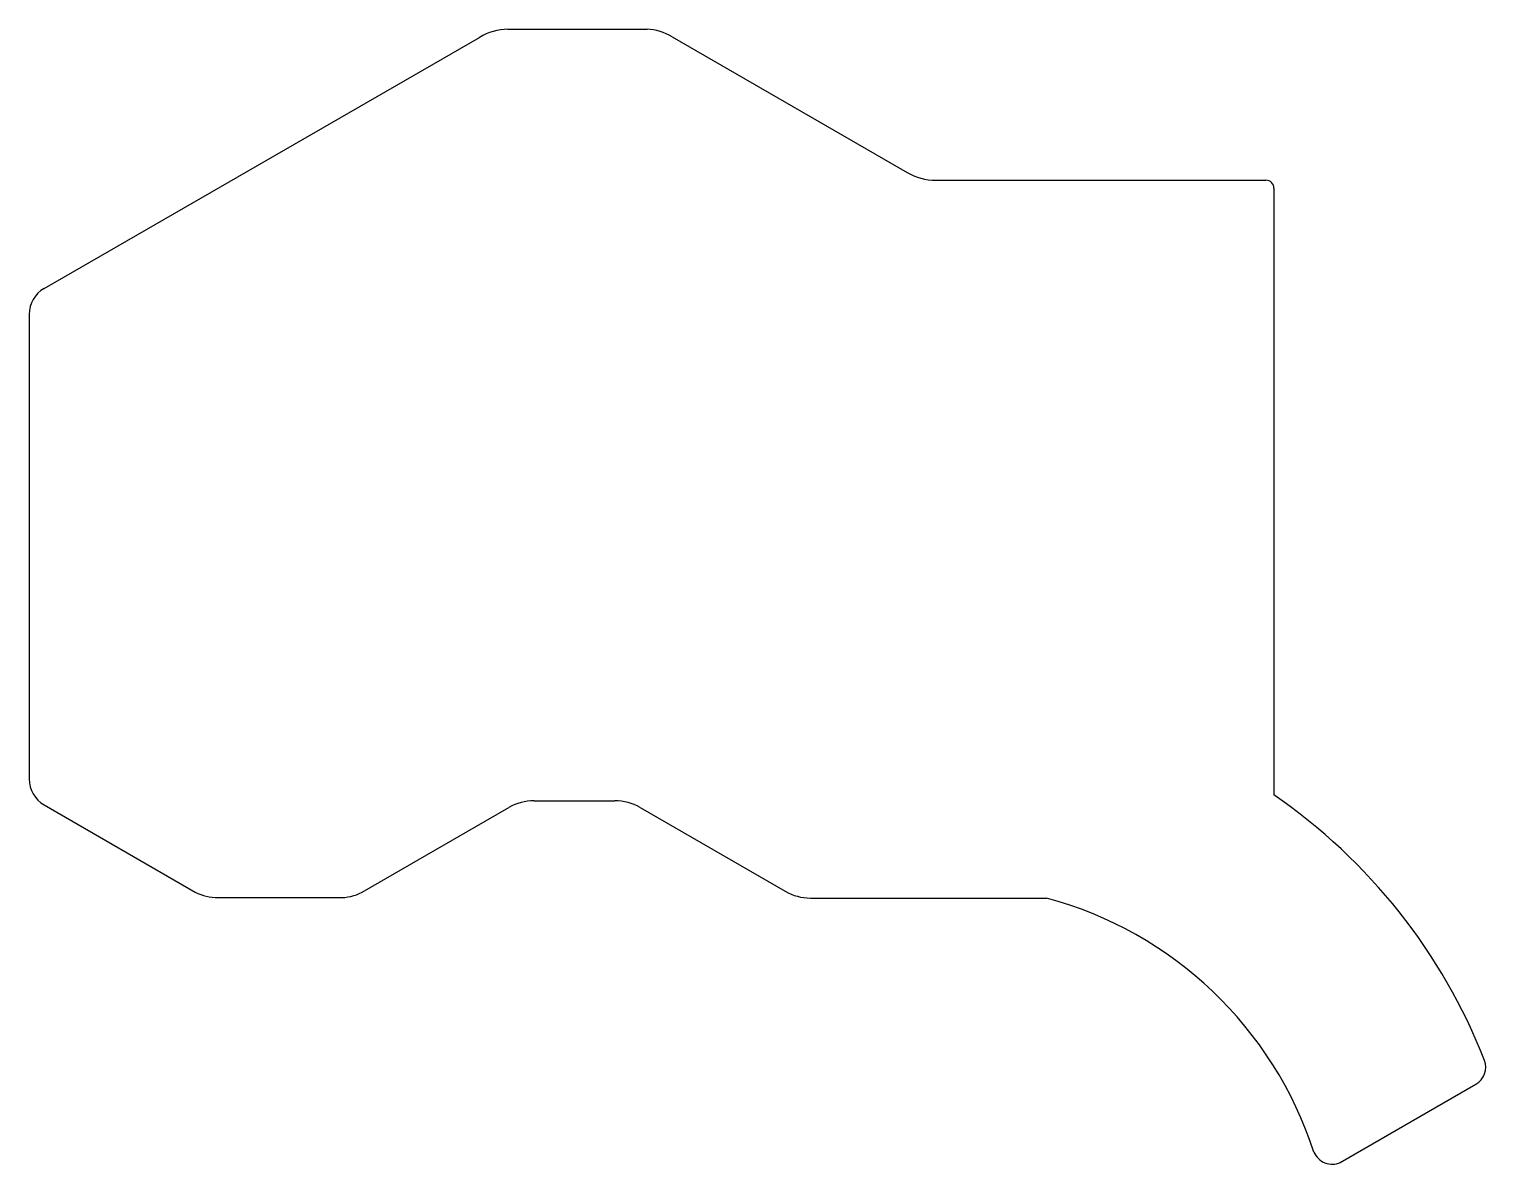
# Model space of a CAD drawing. Extents: x 10 to 172, y 162 to 288.
import ezdxf

# ---------------------------------------------------------------- set-up
doc = ezdxf.new("R2010")
doc.units = 0
doc.layers.add('Layer_1', color=7, linetype='CONTINUOUS')

msp = doc.modelspace()

# ---------------------------------------------------------------- linework, layer by layer
at = {"layer": 'Layer_1', "color": 1}
for points in [[(63.5213, 288.4414), (78.9645, 288.4414)], [(12.0482, 259.6632), (60.359, 287.527)], [(81.7585, 287.60574), (107.8443, 272.5283)], [(111.01676, 271.67994), (147.6715, 271.6774)], [(148.5605, 270.7884), (148.55542, 203.43776)], [(10.3845, 256.7803), (10.3845, 205.2183)], [(66.4296, 202.7926), (75.4085, 202.7926)], [(12.0482, 202.33794), (28.8249, 192.658)], [(47.3288, 192.6326), (63.63306, 202.04584)], [(78.2025, 202.0433), (94.3061, 192.7469)], [(31.3395, 192.05856), (44.7761, 192.04332)], [(97.1001, 192.00014), (123.3129, 191.9976)], [(155.92396, 162.64028), (170.976, 171.322)]]:
    msp.add_lwpolyline(points, dxfattribs=at)
for points in [[(63.5213, 288.4414), (62.40534, 288.419098), (61.314965, 288.103094), (60.360016, 287.525222)], [(81.7585, 287.604216), (80.904771, 288.096548), (79.948244, 288.383593), (78.9645, 288.44267)], [(107.8443, 272.5283), (108.809628, 271.970997), (109.90465, 271.677619), (111.0193, 271.677654)], [(148.300118, 271.417018), (148.133398, 271.583738), (147.907277, 271.6774), (147.6715, 271.6774)], [(148.5605, 270.7884), (148.5605, 271.024177), (148.466838, 271.250298), (148.300118, 271.417018)], [(12.049216, 259.6632), (11.019094, 259.068677), (10.38448, 257.969673), (10.3845, 256.7803)], [(10.3845, 205.2183), (10.384508, 204.029333), (11.018927, 202.930718), (12.048708, 202.336416)], [(66.4296, 202.7926), (65.448602, 202.792601), (64.48489, 202.53435), (63.635346, 202.043808)], [(78.2025, 202.0433), (77.352942, 202.533527), (76.389352, 202.791594), (75.4085, 202.791584)], [(171.93739, 173.972744), (167.256843, 185.90565), (159.114719, 196.166211), (148.557452, 203.435728)], [(94.3061, 192.7469), (95.155559, 192.256376), (96.119185, 191.998125), (97.1001, 191.998108)], [(28.8249, 192.658), (29.604356, 192.263264), (30.465791, 192.057564), (31.3395, 192.057544)], [(44.777116, 192.042304), (45.662555, 192.03294), (46.537442, 192.235051), (47.329054, 192.631838)], [(152.9928, 163.7909), (148.500123, 177.603583), (137.336348, 188.213606), (123.313154, 191.998362)], [(170.976, 171.322), (171.892172, 171.859452), (172.296019, 172.972938), (171.93739, 173.972744)], [(152.9928, 163.7909), (153.224558, 163.245627), (153.665742, 162.816379), (154.217166, 162.599659)], [(154.217166, 162.599659), (154.768589, 162.38294), (155.383976, 162.396937), (155.924976, 162.638502)]]:
    msp.add_open_spline(points, degree=3, dxfattribs=at)

doc.saveas('drawing.dxf')
